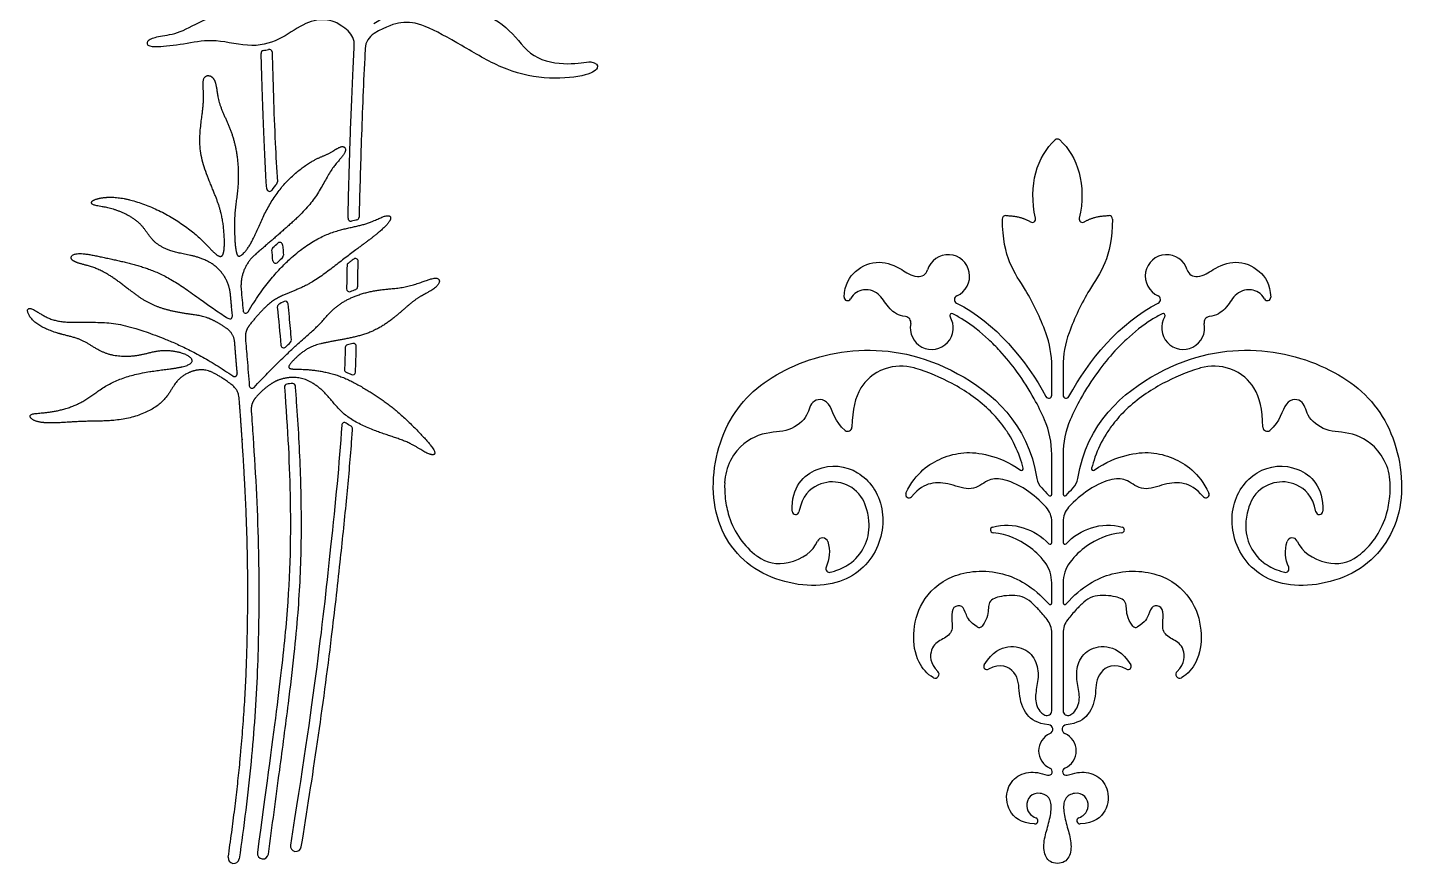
# Model space of a CAD drawing. Extents: x -103 to 101, y -110 to 99.
# Drawn here: x -100.7 to -63.95, y -46.09 to -23.78 of the extents above; entities that cross this region are included whole.
import ezdxf

# ---------------------------------------------------------------- set-up
doc = ezdxf.new("R2010")
doc.units = 0
doc.header["$MEASUREMENT"] = 0
doc.layers.add('LAYER_03', color=5, linetype='CONTINUOUS')

msp = doc.modelspace()

# ---------------------------------------------------------------- linework, layer by layer
at = {"layer": 'LAYER_03'}
for p, q in [((-73.364, -33.59), (-73.364, -32.822)), ((-73.061, -32.822), (-73.061, -33.59)), ((-73.364, -36.235), (-73.364, -35.172)), ((-73.061, -35.172), (-73.061, -36.235)), ((-73.364, -37.525), (-73.364, -36.97)), ((-73.061, -36.97), (-73.061, -37.525)), ((-73.364, -39.132), (-73.364, -38.597)), ((-73.061, -38.597), (-73.061, -39.132)), ((-73.364, -42.015), (-73.364, -39.939)), ((-73.061, -39.939), (-73.061, -42.015))]:
    msp.add_line(p, q, dxfattribs=at)
for centre, radius, start, end in [((-92.47, -24.238), 0.492, 357.0219, 48.6516), ((-91.197, -24.362), 0.492, 120.9659, 177.0585), ((-94.394, -24.466), 0.0737, 100.3903, 181.6807), ((-94.248, -24.433), 0.0737, 1.6762, 105.1509), ((-73.212, -26.845), 0.0908, 47.7706, 132.2294), ((-94.104, -27.901), 0.0737, 320.7043, 3.8075), ((-94.24, -28.078), 0.0737, 184.0115, 324.3652), ((-92.072, -28.872), 0.0737, 178.6723, 282.462), ((-91.924, -28.839), 0.0737, 282.9099, 358.6556), ((-74.592, -28.889), 0.0908, 89.3922, 180.5207), ((-73.884, -28.889), 0.0908, 238.2711, 12.9673), ((-72.541, -28.889), 0.0908, 167.0327, 301.7289), ((-71.833, -28.889), 0.0908, 359.4793, 90.6078), ((-94.104, -29.704), 0.0737, 130.5839, 185.2741), ((-93.967, -29.586), 0.0737, 5.2406, 130.9114), ((-94.077, -29.997), 0.0737, 185.3611, 315.8026), ((-93.942, -29.863), 0.0737, 313.6776, 5.3371), ((-92.099, -30.13), 0.0737, 127.6915, 178.8742), ((-91.949, -30.016), 0.0737, 358.8751, 127.0779), ((-76.129, -30.413), 0.573, 293.7833, 163.01), ((-70.295, -30.413), 0.573, 16.99, 246.2167), ((-76.921, -30.171), 0.255, 263.4831, 343.01), ((-69.504, -30.171), 0.255, 196.99, 276.5169), ((-92.111, -30.757), 0.0737, 178.8784, 293.2083), ((-91.962, -30.698), 0.0737, 289.7621, 358.879), ((-93.959, -31.235), 0.0737, 121.8957, 185.4415), ((-93.819, -31.158), 0.0737, 5.4459, 115.7034), ((-78.816, -30.977), 0.0912, 176.5575, 332.4465), ((-75.855, -31.036), 0.108, 113.778, 243.2601), ((-70.57, -31.036), 0.108, 296.7399, 66.222), ((-67.609, -30.977), 0.0912, 207.5535, 3.4425), ((-94.875, -31.326), 0.0737, 185.0473, 329.1127), ((-77.281, -31.65), 0.156, 348.5489, 84.3222), ((-76.567, -31.795), 0.573, 168.5499, 31.5515), ((-76.032, -31.467), 0.0545, 62.675, 211.5515), ((-69.858, -31.795), 0.573, 148.4485, 11.4501), ((-70.392, -31.467), 0.0545, 328.4485, 117.325), ((-69.144, -31.65), 0.156, 95.6778, 191.4511), ((-75.981, -32.822), 2.618, 360, 19.998), ((-70.443, -32.822), 2.618, 160.002, 180), ((-93.864, -32.252), 0.0737, 185.1865, 313.1334), ((-93.728, -32.125), 0.0737, 312.6015, 5.2326), ((-92.146, -32.317), 0.0737, 101.2544, 178.3775), ((-91.998, -32.286), 0.0737, 358.4028, 102.586), ((-92.165, -32.91), 0.0737, 177.885, 247.4741), ((-92.02, -32.974), 0.0737, 244.748, 357.8319), ((-77.385, -34.091), 1.276, 74.0566, 109.6311), ((-69.039, -34.091), 1.276, 70.3689, 105.9434), ((-94.707, -33.332), 0.0737, 184.4578, 317.3067), ((-93.769, -33.369), 0.0737, 99.8966, 184.4758), ((-93.622, -33.354), 0.0737, 4.4823, 90.8872), ((-73.446, -33.59), 0.0827, 208.1909, 0), ((-72.978, -33.59), 0.0827, 180, 331.8091), ((-92.24, -34.395), 0.0737, 55.6231, 176.2692), ((-92.098, -34.484), 0.0737, 356.177, 59.655), ((-78.809, -34.442), 0.114, 231.2666, 358.1173), ((-75.688, -35.172), 2.324, 0, 23.4548), ((-70.737, -35.172), 2.324, 156.5452, 180), ((-67.615, -34.442), 0.114, 181.8827, 308.7334), ((-80.711, -35.972), 1.383, 152.3756, 178.2633), ((-74.169, -35.553), 0.0454, 235.5298, 14.3271), ((-72.256, -35.553), 0.0454, 165.6729, 304.4702), ((-65.714, -35.972), 1.383, 1.7367, 27.6244), ((-73.306, -35.742), 0.459, 189.1703, 224.9206), ((-73.118, -35.742), 0.459, 315.0794, 350.8297), ((-77.174, -36.242), 0.0888, 153.8745, 318.2901), ((-73.409, -36.235), 0.0454, 222.0575, 0), ((-73.016, -36.235), 0.0454, 180, 317.9425), ((-69.25, -36.242), 0.0888, 221.7099, 26.1255), ((-80.2, -36.685), 0.0921, 181.996, 349.3902), ((-73.943, -36.97), 0.58, 0, 41.7959), ((-72.481, -36.97), 0.58, 138.2041, 180), ((-66.224, -36.685), 0.0921, 190.6098, 358.004), ((-79.464, -37.084), 1.227, 307.8762, 6.2761), ((-74.921, -37.186), 0.0789, 105.3723, 265.0277), ((-71.503, -37.186), 0.0789, 274.9723, 74.6277), ((-66.961, -37.084), 1.227, 173.7239, 232.1238), ((-79.479, -37.544), 0.145, 17.5878, 155.9027), ((-66.945, -37.544), 0.145, 24.0973, 162.4122), ((-73.409, -37.525), 0.0454, 223.9945, 0), ((-73.016, -37.525), 0.0454, 180, 316.0055), ((-80.631, -37.096), 0.99, 233.5043, 283.4062), ((-79.296, -38.223), 0.0966, 156.3149, 283.3047), ((-74.272, -38.597), 0.908, 360, 36.2183), ((-72.153, -38.597), 0.908, 143.7817, 180), ((-67.128, -38.223), 0.0966, 256.6953, 23.6851), ((-65.794, -37.096), 0.99, 256.5938, 306.4957), ((-74.4, -39.662), 0.729, 48.3564, 91.7392), ((-72.025, -39.662), 0.729, 88.2608, 131.6436), ((-73.409, -39.132), 0.0454, 221.9567, 0), ((-73.016, -39.132), 0.0454, 180, 318.0433), ((-73.945, -39.939), 0.582, 0.0013, 38.0027), ((-72.479, -39.939), 0.582, 141.9973, 179.9987), ((-75.301, -39.696), 0.0959, 238.3978, 323.0769), ((-71.124, -39.696), 0.0959, 216.9231, 301.6022), ((-75.096, -40.832), 0.0847, 147.1234, 299.4529), ((-71.328, -40.832), 0.0847, 240.5471, 32.8766), ((-76.475, -41.041), 0.103, 242.2608, 46.7105), ((-69.95, -41.041), 0.103, 133.2895, 297.7392), ((-73.49, -42.015), 0.126, 243.593, 0), ((-72.935, -42.015), 0.126, 180, 296.407), ((-73.212, -43.084), 0.503, 113.2405, 246.7246), ((-73.459, -42.509), 0.122, 293.2428, 83.7848), ((-72.965, -42.509), 0.122, 96.2152, 246.7572), ((-73.212, -43.084), 0.503, 293.2754, 66.7595), ((-73.451, -43.638), 0.1, 256.7038, 66.7246), ((-72.974, -43.638), 0.1, 113.2754, 283.2962), ((-73.816, -44.95), 0.0859, 266.8181, 69.752), ((-72.608, -44.95), 0.0859, 110.248, 273.1819), ((-95.197, -45.942), 0.147, 171.699, 351.699), ((-94.417, -45.821), 0.147, 172.3039, 352.3028), ((-93.539, -45.622), 0.147, 170.7173, 350.7161)]:
    msp.add_arc(centre, radius, start, end, dxfattribs=at)
for points, knots in [([(-92.145, -23.869), (-92.379, -23.663), (-92.727, -23.533), (-93.267, -23.61), (-93.884, -24.077), (-94.667, -24.351), (-95.723, -24.063), (-96.423, -24.214), (-97.219, -24.31), (-97.535, -24.283), (-97.494, -24.091), (-97.192, -24.008), (-96.643, -23.94), (-95.984, -23.542), (-94.873, -23.171), (-93.953, -23.13), (-93.432, -23.377), (-92.979, -23.391), (-92.581, -23.35), (-92.773, -23.089), (-93.226, -22.603), (-94.241, -22.138), (-95.216, -21.434), (-95.576, -20.543), (-96.108, -20.068), (-96.395, -19.781), (-95.949, -19.781), (-95.288, -20.212), (-93.894, -21.304), (-93.089, -22.167), (-92.765, -22.68), (-92.411, -23.281), (-92.143, -23.544)], [508.781324, 508.781324, 508.781324, 508.781324, 509.032877, 509.343359, 509.653841, 509.964322, 510.274804, 510.585286, 510.895767, 511.206249, 511.516731, 511.827212, 512.137694, 512.448176, 512.758658, 513.069139, 513.379621, 513.690103, 514.000584, 514.311066, 514.621548, 514.932029, 515.242511, 515.552993, 515.863474, 516.173956, 516.484438, 516.794919, 517.105401, 517.415883, 517.726365, 517.980836, 517.980836, 517.980836, 517.980836]), ([(-91.457, -23.67), (-90.741, -23.231), (-90.101, -22.535), (-89.48, -21.509), (-88.691, -20.947), (-87.926, -20.708), (-87.161, -20.098), (-86.958, -20.146), (-87.149, -20.516), (-87.58, -20.875), (-88.034, -21.712), (-88.703, -22.345), (-89.588, -22.489), (-90.126, -22.907), (-90.485, -23.278), (-90.401, -23.373), (-89.617, -23.353), (-88.685, -23.269), (-87.776, -23.819), (-87.274, -24.632), (-86.215, -24.8), (-85.593, -24.632), (-85.402, -24.86), (-85.785, -25.087), (-86.908, -25.182), (-88.056, -24.895), (-89.108, -24.25), (-90.172, -23.664), (-90.669, -23.608), (-91.107, -23.735), (-91.45, -23.941)], [495.37504, 495.37504, 495.37504, 495.37504, 495.693155, 496.039505, 496.385855, 496.732205, 497.078555, 497.424905, 497.771255, 498.117605, 498.463955, 498.810305, 499.156655, 499.503006, 499.849356, 500.195706, 500.542056, 500.888406, 501.234756, 501.581106, 501.927456, 502.273806, 502.620156, 502.966506, 503.312856, 503.659207, 504.005557, 504.351907, 504.698257, 504.986716, 504.986716, 504.986716, 504.986716]), ([(-94.174, -24.431), (-94.163, -24.82), (-94.138, -25.631), (-94.096, -26.786), (-94.054, -27.552), (-94.031, -27.896)], [56.512797, 56.512797, 56.512797, 56.512797, 56.987908, 57.503071, 57.923845, 57.923845, 57.923845, 57.923845]), ([(-92.082, -26.658), (-92.064, -26.133), (-92.033, -25.35), (-91.992, -24.515), (-91.979, -24.264)], [507.9074898, 507.9074898, 507.9074898, 507.9074898, 508.3946175, 508.6011026, 508.6011026, 508.6011026, 508.6011026]), ([(-91.688, -24.337), (-91.692, -24.423), (-91.736, -25.288), (-91.796, -26.789), (-91.835, -28.205), (-91.85, -28.841)], [505.182517, 505.182517, 505.182517, 505.182517, 505.287266, 506.239542, 507.016193, 507.016193, 507.016193, 507.016193]), ([(-91.907, -28.911), (-91.93, -28.916), (-91.98, -28.927), (-92.029, -28.938), (-92.056, -28.944)], [507.05585349, 507.05585349, 507.05585349, 507.05585349, 507.0845755, 507.11786402, 507.11786402, 507.11786402, 507.11786402]), ([(-73.521, -31.927), (-73.666, -31.53), (-74.126, -30.572), (-74.673, -29.95), (-74.682, -28.89)], [1720.544793, 1720.544793, 1720.544793, 1720.544793, 1721.470131, 1722.760688, 1722.760688, 1722.760688, 1722.760688]), ([(-71.742, -28.89), (-71.752, -29.95), (-72.298, -30.572), (-72.759, -31.53), (-72.903, -31.927)], [1560.538057, 1560.538057, 1560.538057, 1560.538057, 1561.828614, 1562.753953, 1562.753953, 1562.753953, 1562.753953]), ([(-91.993, -29.957), (-92.019, -29.976), (-92.069, -30.015), (-92.119, -30.053), (-92.144, -30.072)], [44.61370609, 44.61370609, 44.61370609, 44.61370609, 44.65335227, 44.69075765, 44.69075765, 44.69075765, 44.69075765]), ([(-78.907, -30.972), (-78.887, -30.637), (-78.619, -30.201), (-77.96, -29.961), (-77.396, -30.193), (-77.13, -30.404), (-76.95, -30.424)], [1713.121008, 1713.121008, 1713.121008, 1713.121008, 1713.587502, 1714.115026, 1714.642549, 1715.022069, 1715.022069, 1715.022069, 1715.022069]), ([(-69.475, -30.424), (-69.295, -30.404), (-69.029, -30.193), (-68.464, -29.961), (-67.805, -30.201), (-67.538, -30.637), (-67.518, -30.972)], [1568.276677, 1568.276677, 1568.276677, 1568.276677, 1568.656196, 1569.18372, 1569.711243, 1570.177737, 1570.177737, 1570.177737, 1570.177737]), ([(-77.265, -31.495), (-77.46, -31.476), (-77.758, -31.25), (-77.911, -30.903), (-78.324, -30.704), (-78.654, -30.865), (-78.735, -31.019)], [1711.575228, 1711.575228, 1711.575228, 1711.575228, 1711.873745, 1712.270836, 1712.667926, 1712.956972, 1712.956972, 1712.956972, 1712.956972]), ([(-67.69, -31.019), (-67.77, -30.865), (-68.1, -30.704), (-68.513, -30.903), (-68.666, -31.25), (-68.964, -31.476), (-69.159, -31.495)], [1570.341773, 1570.341773, 1570.341773, 1570.341773, 1570.630819, 1571.02791, 1571.425, 1571.723518, 1571.723518, 1571.723518, 1571.723518]), ([(-93.654, -32.118), (-93.673, -31.911), (-93.703, -31.589), (-93.734, -31.267), (-93.745, -31.151)], [47.334053, 47.334053, 47.334053, 47.334053, 47.5876687, 47.7293842, 47.7293842, 47.7293842, 47.7293842]), ([(-73.556, -34.246), (-73.638, -34.056), (-73.857, -33.617), (-74.251, -32.998), (-74.675, -32.476), (-75.148, -31.998), (-75.571, -31.663), (-75.912, -31.468), (-76.007, -31.418)], [1707.316933, 1707.316933, 1707.316933, 1707.316933, 1707.727515, 1708.289288, 1708.770438, 1709.058434, 1709.622366, 1709.835891, 1709.835891, 1709.835891, 1709.835891]), ([(-70.417, -31.418), (-70.513, -31.468), (-70.853, -31.663), (-71.276, -31.998), (-71.75, -32.476), (-72.174, -32.998), (-72.568, -33.617), (-72.787, -34.056), (-72.869, -34.246)], [1573.462854, 1573.462854, 1573.462854, 1573.462854, 1573.676379, 1574.240312, 1574.528307, 1575.009458, 1575.57123, 1575.981813, 1575.981813, 1575.981813, 1575.981813]), ([(-94.884, -32.074), (-94.868, -32.259), (-94.833, -32.68), (-94.799, -33.102), (-94.78, -33.338)], [522.3278992, 522.3278992, 522.3278992, 522.3278992, 522.554448, 522.8439719, 522.8439719, 522.8439719, 522.8439719]), ([(-92.22, -32.315), (-92.223, -32.441), (-92.229, -32.64), (-92.236, -32.833), (-92.239, -32.907)], [51.438055, 51.438055, 51.438055, 51.438055, 51.6204415, 51.7349921, 51.7349921, 51.7349921, 51.7349921]), ([(-91.946, -32.977), (-91.941, -32.842), (-91.933, -32.612), (-91.927, -32.383), (-91.924, -32.288)], [51.0017979, 51.0017979, 51.0017979, 51.0017979, 51.1668339, 51.2821292, 51.2821292, 51.2821292, 51.2821292]), ([(-80.292, -36.688), (-80.315, -36.035), (-79.637, -35.388), (-78.471, -35.507), (-77.732, -36.554), (-78, -38.009), (-79.284, -38.869), (-81.464, -38.429), (-82.598, -36.691), (-82.227, -34.33), (-80.869, -32.941), (-78.574, -32.197), (-75.964, -32.66), (-73.999, -34.333), (-73.759, -35.815)], [1688.203981, 1688.203981, 1688.203981, 1688.203981, 1689.603376, 1691.062925, 1692.522473, 1693.982021, 1695.441569, 1696.901118, 1698.360666, 1699.820214, 1701.279762, 1702.739311, 1704.198859, 1705.612416, 1705.612416, 1705.612416, 1705.612416]), ([(-72.665, -35.815), (-72.426, -34.333), (-70.461, -32.66), (-67.85, -32.197), (-65.555, -32.941), (-64.198, -34.33), (-63.826, -36.691), (-64.961, -38.429), (-67.141, -38.869), (-68.424, -38.009), (-68.693, -36.554), (-67.954, -35.507), (-66.787, -35.388), (-66.109, -36.035), (-66.132, -36.688)], [1577.686329, 1577.686329, 1577.686329, 1577.686329, 1579.099887, 1580.559435, 1582.018983, 1583.478531, 1584.93808, 1586.397628, 1587.857176, 1589.316725, 1590.776273, 1592.235821, 1593.695369, 1595.094764, 1595.094764, 1595.094764, 1595.094764]), ([(-92.193, -32.978), (-92.173, -32.986), (-92.125, -33.007), (-92.078, -33.028), (-92.051, -33.041)], [51.77142879, 51.77142879, 51.77142879, 51.77142879, 51.79834147, 51.83463539, 51.83463539, 51.83463539, 51.83463539]), ([(-77.814, -32.889), (-78.142, -33.006), (-78.576, -33.44), (-78.679, -33.954), (-78.696, -34.446)], [1675.969072, 1675.969072, 1675.969072, 1675.969072, 1676.589633, 1677.396003, 1677.396003, 1677.396003, 1677.396003]), ([(-74.125, -35.542), (-74.15, -35.443), (-74.246, -35.126), (-74.437, -34.728), (-74.73, -34.307), (-75.058, -33.946), (-75.506, -33.584), (-76.149, -33.193), (-76.669, -32.97), (-77.021, -32.868), (-77.035, -32.864)], [1672.708506, 1672.708506, 1672.708506, 1672.708506, 1672.910442, 1673.364662, 1673.579355, 1673.926543, 1674.33022, 1674.717982, 1675.417123, 1675.44537, 1675.44537, 1675.44537, 1675.44537]), ([(-69.39, -32.864), (-69.404, -32.868), (-69.756, -32.97), (-70.275, -33.193), (-70.918, -33.584), (-71.366, -33.946), (-71.695, -34.307), (-71.988, -34.728), (-72.179, -35.126), (-72.275, -35.443), (-72.3, -35.542)], [1607.853375, 1607.853375, 1607.853375, 1607.853375, 1607.881623, 1608.580763, 1608.968525, 1609.372202, 1609.719391, 1609.934083, 1610.388303, 1610.590239, 1610.590239, 1610.590239, 1610.590239]), ([(-67.729, -34.446), (-67.745, -33.954), (-67.849, -33.44), (-68.282, -33.006), (-68.611, -32.889)], [1605.902742, 1605.902742, 1605.902742, 1605.902742, 1606.709112, 1607.329673, 1607.329673, 1607.329673, 1607.329673]), ([(-93.843, -33.375), (-93.753, -34.517), (-93.651, -36.585), (-93.718, -39.533), (-94.119, -42.51), (-94.563, -45.801)], [110.090731, 110.090731, 110.090731, 110.090731, 112.005019, 114.164674, 116.279771, 116.279771, 116.279771, 116.279771]), ([(-94.271, -45.84), (-94.17, -45.093), (-93.989, -43.753), (-93.753, -41.971), (-93.585, -40.573), (-93.448, -39.133), (-93.387, -37.834), (-93.389, -36.6), (-93.418, -35.357), (-93.479, -34.273), (-93.538, -33.488), (-93.549, -33.349)], [116.468267, 116.468267, 116.468267, 116.468267, 117.388826, 118.119255, 118.661918, 119.107768, 119.884915, 120.247784, 120.613435, 121.40272, 121.573614, 121.573614, 121.573614, 121.573614]), ([(-93.623, -33.281), (-93.65, -33.281), (-93.703, -33.284), (-93.756, -33.292), (-93.782, -33.296)], [121.61885532, 121.61885532, 121.61885532, 121.61885532, 121.65167727, 121.68362931, 121.68362931, 121.68362931, 121.68362931]), ([(-78.88, -34.531), (-79.153, -34.312), (-79.264, -33.64), (-79.839, -33.717), (-79.837, -34.194), (-80.457, -34.618), (-81.071, -34.535), (-81.729, -34.937), (-81.936, -35.331)], [1677.562182, 1677.562182, 1677.562182, 1677.562182, 1678.068696, 1678.609473, 1679.15025, 1679.691026, 1680.231803, 1680.661852, 1680.661852, 1680.661852, 1680.661852]), ([(-64.489, -35.331), (-64.695, -34.937), (-65.354, -34.535), (-65.967, -34.618), (-66.587, -34.194), (-66.586, -33.717), (-67.16, -33.64), (-67.272, -34.312), (-67.544, -34.531)], [1602.636894, 1602.636894, 1602.636894, 1602.636894, 1603.066942, 1603.607719, 1604.148496, 1604.689272, 1605.230049, 1605.736564, 1605.736564, 1605.736564, 1605.736564]), ([(-94.729, -34.015), (-94.712, -34.247), (-94.624, -35.506), (-94.536, -37.174), (-94.522, -38.87), (-94.534, -39.924), (-94.574, -41.376), (-94.716, -43.436), (-94.925, -45.102), (-95.051, -45.963)], [531.994914, 531.994914, 531.994914, 531.994914, 532.279437, 533.535119, 534.033802, 534.349468, 534.820994, 535.807052, 536.869404, 536.869404, 536.869404, 536.869404]), ([(-92.314, -34.39), (-92.383, -35.456), (-92.626, -37.857), (-93.054, -41.743), (-93.684, -45.598)], [91.191068, 91.191068, 91.191068, 91.191068, 93.082119, 95.870794, 95.870794, 95.870794, 95.870794]), ([(-93.393, -45.645), (-93.088, -43.779), (-92.713, -41.251), (-92.367, -38.168), (-92.189, -36.47), (-92.081, -35.282), (-92.035, -34.638), (-92.025, -34.489)], [96.05929, 96.05929, 96.05929, 96.05929, 98.367369, 99.178366, 99.846393, 100.451279, 100.634094, 100.634094, 100.634094, 100.634094]), ([(-77.254, -36.203), (-76.982, -35.649), (-76.251, -35.159), (-75.342, -35.045), (-74.509, -35.375), (-74.194, -35.591)], [1669.678513, 1669.678513, 1669.678513, 1669.678513, 1670.777278, 1672.005609, 1672.635832, 1672.635832, 1672.635832, 1672.635832]), ([(-72.23, -35.591), (-71.916, -35.375), (-71.082, -35.045), (-70.173, -35.159), (-69.442, -35.649), (-69.17, -36.203)], [1610.662914, 1610.662914, 1610.662914, 1610.662914, 1611.293137, 1612.521467, 1613.620233, 1613.620233, 1613.620233, 1613.620233]), ([(-82.093, -35.93), (-82.096, -36.055), (-82.089, -36.332), (-82.001, -36.824), (-81.756, -37.368), (-81.441, -37.721), (-81.246, -37.873), (-81.22, -37.892)], [1681.07489, 1681.07489, 1681.07489, 1681.07489, 1681.316922, 1681.624418, 1682.062371, 1682.488587, 1682.553187, 1682.553187, 1682.553187, 1682.553187]), ([(-78.244, -36.95), (-78.277, -36.653), (-78.454, -36.171), (-78.985, -35.876), (-79.585, -35.902), (-80.029, -36.271), (-80.11, -36.702)], [1685.990297, 1685.990297, 1685.990297, 1685.990297, 1686.395903, 1686.947433, 1687.498963, 1688.026071, 1688.026071, 1688.026071, 1688.026071]), ([(-73.511, -36.583), (-73.671, -36.404), (-74.115, -36.027), (-74.72, -35.795), (-75.069, -35.823), (-75.486, -36.185), (-76.075, -35.946), (-76.576, -35.894), (-76.905, -36.073), (-77.108, -36.301)], [1666.632707, 1666.632707, 1666.632707, 1666.632707, 1666.960167, 1667.395785, 1667.831403, 1668.267021, 1668.702639, 1669.138257, 1669.510005, 1669.510005, 1669.510005, 1669.510005]), ([(-69.316, -36.301), (-69.519, -36.073), (-69.849, -35.894), (-70.35, -35.946), (-70.938, -36.185), (-71.356, -35.823), (-71.705, -35.795), (-72.31, -36.027), (-72.753, -36.404), (-72.913, -36.583)], [1613.788741, 1613.788741, 1613.788741, 1613.788741, 1614.160489, 1614.596107, 1615.031725, 1615.467343, 1615.90296, 1616.338578, 1616.666039, 1616.666039, 1616.666039, 1616.666039]), ([(-66.315, -36.702), (-66.395, -36.271), (-66.84, -35.902), (-67.439, -35.876), (-67.97, -36.171), (-68.147, -36.653), (-68.18, -36.95)], [1595.272675, 1595.272675, 1595.272675, 1595.272675, 1595.799783, 1596.351313, 1596.902843, 1597.308448, 1597.308448, 1597.308448, 1597.308448]), ([(-65.205, -37.892), (-65.178, -37.873), (-64.983, -37.721), (-64.668, -37.368), (-64.424, -36.824), (-64.335, -36.332), (-64.328, -36.055), (-64.332, -35.93)], [1600.745559, 1600.745559, 1600.745559, 1600.745559, 1600.810158, 1601.236374, 1601.674327, 1601.981823, 1602.223855, 1602.223855, 1602.223855, 1602.223855]), ([(-73.539, -38.061), (-73.683, -37.864), (-74.06, -37.535), (-74.542, -37.299), (-74.928, -37.265)], [1663.400526, 1663.400526, 1663.400526, 1663.400526, 1663.866571, 1664.606591, 1664.606591, 1664.606591, 1664.606591]), ([(-71.496, -37.265), (-71.882, -37.299), (-72.364, -37.535), (-72.741, -37.864), (-72.885, -38.061)], [1618.692155, 1618.692155, 1618.692155, 1618.692155, 1619.432174, 1619.89822, 1619.89822, 1619.89822, 1619.89822]), ([(-79.274, -38.317), (-79.224, -38.305), (-79.025, -38.248), (-78.839, -38.151), (-78.711, -38.053)], [1684.7490532, 1684.7490532, 1684.7490532, 1684.7490532, 1684.8516126, 1685.1636239, 1685.1636239, 1685.1636239, 1685.1636239]), ([(-67.714, -38.053), (-67.586, -38.151), (-67.4, -38.248), (-67.2, -38.305), (-67.151, -38.317)], [1598.1351216, 1598.1351216, 1598.1351216, 1598.1351216, 1598.4471328, 1598.5496922, 1598.5496922, 1598.5496922, 1598.5496922]), ([(-76.523, -41.132), (-76.696, -41.041), (-76.993, -40.657), (-77.095, -39.982), (-76.907, -39.107), (-76.114, -38.326), (-74.752, -38.199), (-73.864, -38.694), (-73.443, -39.163)], [1658.183942, 1658.183942, 1658.183942, 1658.183942, 1658.749387, 1659.542844, 1660.336302, 1661.129759, 1661.923217, 1662.595044, 1662.595044, 1662.595044, 1662.595044]), ([(-72.982, -39.163), (-72.56, -38.694), (-71.673, -38.199), (-70.31, -38.326), (-69.517, -39.107), (-69.33, -39.982), (-69.431, -40.657), (-69.728, -41.041), (-69.902, -41.132)], [1620.703701, 1620.703701, 1620.703701, 1620.703701, 1621.375529, 1622.168986, 1622.962444, 1623.755901, 1624.549358, 1625.114803, 1625.114803, 1625.114803, 1625.114803]), ([(-74.422, -38.933), (-74.639, -38.94), (-75.016, -39.017), (-75.064, -39.227), (-75.06, -39.535), (-75.224, -39.754)], [1654.545518, 1654.545518, 1654.545518, 1654.545518, 1654.837175, 1655.242227, 1655.611096, 1655.611096, 1655.611096, 1655.611096]), ([(-71.201, -39.754), (-71.365, -39.535), (-71.361, -39.227), (-71.408, -39.017), (-71.785, -38.94), (-72.002, -38.933)], [1627.687649, 1627.687649, 1627.687649, 1627.687649, 1628.056519, 1628.461571, 1628.753227, 1628.753227, 1628.753227, 1628.753227]), ([(-75.351, -39.778), (-75.555, -39.652), (-75.661, -39.424), (-75.732, -39.192), (-76.015, -39.212), (-76.05, -39.525), (-75.98, -39.932), (-76.315, -40.122), (-76.601, -40.279), (-76.631, -40.753), (-76.404, -40.966)], [1655.704818, 1655.704818, 1655.704818, 1655.704818, 1655.969665, 1656.263787, 1656.55791, 1656.852032, 1657.146155, 1657.440278, 1657.7344, 1657.988694, 1657.988694, 1657.988694, 1657.988694]), ([(-73.487, -39.581), (-73.559, -39.489), (-73.695, -39.328), (-73.845, -39.18), (-73.915, -39.117)], [1653.7623871, 1653.7623871, 1653.7623871, 1653.7623871, 1653.9945836, 1654.1805108, 1654.1805108, 1654.1805108, 1654.1805108]), ([(-72.509, -39.117), (-72.579, -39.18), (-72.729, -39.328), (-72.866, -39.489), (-72.938, -39.581)], [1629.1182346, 1629.1182346, 1629.1182346, 1629.1182346, 1629.3041619, 1629.5363584, 1629.5363584, 1629.5363584, 1629.5363584]), ([(-70.02, -40.966), (-69.794, -40.753), (-69.824, -40.279), (-70.109, -40.122), (-70.444, -39.932), (-70.375, -39.525), (-70.41, -39.212), (-70.692, -39.192), (-70.763, -39.424), (-70.869, -39.652), (-71.074, -39.778)], [1625.310052, 1625.310052, 1625.310052, 1625.310052, 1625.564345, 1625.858468, 1626.15259, 1626.446713, 1626.740836, 1627.034958, 1627.329081, 1627.593927, 1627.593927, 1627.593927, 1627.593927]), ([(-75.167, -40.786), (-74.94, -40.435), (-74.5, -40.231), (-73.955, -40.382), (-73.704, -40.833), (-73.738, -41.295), (-73.837, -41.705), (-73.721, -42.011), (-73.585, -42.109), (-73.546, -42.128)], [1649.618041, 1649.618041, 1649.618041, 1649.618041, 1649.970856, 1650.345577, 1650.720297, 1651.095017, 1651.469737, 1651.844457, 1651.965537, 1651.965537, 1651.965537, 1651.965537]), ([(-72.879, -42.128), (-72.84, -42.109), (-72.703, -42.011), (-72.587, -41.705), (-72.687, -41.295), (-72.721, -40.833), (-72.469, -40.382), (-71.925, -40.231), (-71.484, -40.435), (-71.257, -40.786)], [1631.333209, 1631.333209, 1631.333209, 1631.333209, 1631.454289, 1631.829009, 1632.203729, 1632.578449, 1632.953169, 1633.327889, 1633.680705, 1633.680705, 1633.680705, 1633.680705]), ([(-73.446, -42.388), (-73.755, -42.354), (-74.105, -42.123), (-74.257, -41.546), (-74.23, -40.986), (-74.73, -40.722), (-75.055, -40.905)], [1647.4276, 1647.4276, 1647.4276, 1647.4276, 1647.879807, 1648.434041, 1648.988275, 1649.469134, 1649.469134, 1649.469134, 1649.469134]), ([(-71.37, -40.905), (-71.694, -40.722), (-72.195, -40.986), (-72.167, -41.546), (-72.319, -42.123), (-72.67, -42.354), (-72.979, -42.388)], [1633.829612, 1633.829612, 1633.829612, 1633.829612, 1634.31047, 1634.864704, 1635.418939, 1635.871146, 1635.871146, 1635.871146, 1635.871146]), ([(-73.821, -45.035), (-74.196, -45.014), (-74.587, -44.685), (-74.587, -44.048), (-74.241, -43.68), (-73.8, -43.626), (-73.575, -43.712), (-73.474, -43.736)], [1644.203201, 1644.203201, 1644.203201, 1644.203201, 1644.605329, 1645.063456, 1645.521583, 1645.97971, 1646.243856, 1646.243856, 1646.243856, 1646.243856]), ([(-72.951, -43.736), (-72.85, -43.712), (-72.625, -43.626), (-72.184, -43.68), (-71.838, -44.048), (-71.838, -44.685), (-72.229, -45.014), (-72.604, -45.035)], [1637.05489, 1637.05489, 1637.05489, 1637.05489, 1637.319035, 1637.777162, 1638.23529, 1638.693417, 1639.095545, 1639.095545, 1639.095545, 1639.095545]), ([(-73.212, -46.089), (-73.364, -46.089), (-73.557, -45.947), (-73.596, -45.539), (-73.472, -45.118), (-73.364, -44.695), (-73.378, -44.34), (-73.667, -44.176), (-73.977, -44.267), (-74.065, -44.574), (-73.97, -44.766), (-73.849, -44.846), (-73.786, -44.869)], [1641.649373, 1641.649373, 1641.649373, 1641.649373, 1641.899966, 1642.150558, 1642.401151, 1642.651744, 1642.902337, 1643.15293, 1643.403523, 1643.654116, 1643.904709, 1644.041732, 1644.041732, 1644.041732, 1644.041732]), ([(-72.638, -44.869), (-72.576, -44.846), (-72.455, -44.766), (-72.359, -44.574), (-72.447, -44.267), (-72.758, -44.176), (-73.046, -44.34), (-73.061, -44.695), (-72.953, -45.118), (-72.828, -45.539), (-72.867, -45.947), (-73.061, -46.089), (-73.212, -46.089)], [1639.257014, 1639.257014, 1639.257014, 1639.257014, 1639.394037, 1639.64463, 1639.895223, 1640.145815, 1640.396408, 1640.647001, 1640.897594, 1641.148187, 1641.39878, 1641.649373, 1641.649373, 1641.649373, 1641.649373])]:
    msp.add_open_spline(points, degree=3, knots=knots, dxfattribs=at)
for points, degree in [([(-94.314, -28.083), (-94.381, -27.127), (-94.417, -26.193), (-94.468, -24.469)], 3), ([(-94.408, -24.394), (-94.36, -24.385), (-94.313, -24.374), (-94.267, -24.362)], 3), ([(-92.103, -27.289), (-92.097, -27.083), (-92.09, -26.872), (-92.082, -26.658)], 3), ([(-73.796, -28.869), (-73.998, -27.99), (-73.752, -27.212), (-73.273, -26.778)], 3), ([(-73.151, -26.778), (-72.673, -27.212), (-72.427, -27.99), (-72.629, -28.869)], 3), ([(-92.146, -28.87), (-92.134, -28.371), (-92.12, -27.845), (-92.103, -27.289)], 3), ([(-94.047, -27.947), (-94.094, -28.004), (-94.138, -28.062), (-94.18, -28.121)], 3), ([(-74.591, -28.798), (-74.197, -28.802), (-73.932, -28.966)], 2), ([(-72.493, -28.966), (-72.228, -28.802), (-71.834, -28.798)], 2), ([(-94.151, -30.004), (-94.16, -29.905), (-94.169, -29.808), (-94.178, -29.711)], 3), ([(-94.152, -29.648), (-94.107, -29.609), (-94.061, -29.569), (-94.016, -29.53)], 3), ([(-93.894, -29.579), (-93.885, -29.671), (-93.877, -29.764), (-93.868, -29.856)], 3), ([(-93.891, -29.916), (-93.936, -29.959), (-93.981, -30.004), (-94.024, -30.049)], 3), ([(-92.172, -30.129), (-92.176, -30.343), (-92.18, -30.552), (-92.184, -30.755)], 3), ([(-91.888, -30.699), (-91.884, -30.472), (-91.879, -30.245), (-91.875, -30.017)], 3), ([(-94.998, -30.771), (-94.981, -30.959), (-94.964, -31.146), (-94.948, -31.333)], 3), ([(-92.082, -30.824), (-92.034, -30.804), (-91.986, -30.785), (-91.937, -30.767)], 3), ([(-93.851, -31.092), (-93.901, -31.116), (-93.951, -31.142), (-93.998, -31.172)], 3), ([(-75.903, -31.132), (-74.873, -31.651), (-74.04, -32.656), (-73.519, -33.629)], 3), ([(-72.905, -33.629), (-72.384, -32.656), (-71.552, -31.651), (-70.521, -31.132)], 3), ([(-94.033, -31.242), (-94, -31.584), (-93.968, -31.925), (-93.938, -32.258)], 3), ([(-93.814, -32.306), (-93.769, -32.263), (-93.723, -32.221), (-93.678, -32.179)], 3), ([(-92.014, -32.214), (-92.062, -32.225), (-92.111, -32.235), (-92.16, -32.245)], 3), ([(-92.061, -34.42), (-92.108, -34.393), (-92.154, -34.364), (-92.199, -34.334)], 3), ([(-73.631, -36.066), (-73.569, -36.128), (-73.507, -36.194), (-73.443, -36.265)], 3), ([(-72.982, -36.265), (-72.918, -36.194), (-72.855, -36.128), (-72.793, -36.066)], 3), ([(-74.942, -37.11), (-74.382, -36.956), (-73.816, -37.168), (-73.442, -37.556)], 3), ([(-72.983, -37.556), (-72.608, -37.168), (-72.042, -36.956), (-71.482, -37.11)], 3), ([(-80.401, -38.059), (-80, -37.964), (-79.737, -37.764), (-79.612, -37.484)], 3), ([(-79.341, -37.5), (-79.269, -37.727), (-79.292, -37.974), (-79.385, -38.185)], 3), ([(-67.04, -38.185), (-67.132, -37.974), (-67.156, -37.727), (-67.084, -37.5)], 3), ([(-66.813, -37.484), (-66.688, -37.764), (-66.424, -37.964), (-66.023, -38.059)], 3)]:
    msp.add_open_spline(points, degree=degree, dxfattribs=at)
for points, weights, knots in [([(-95.217, -33.079), (-95.193, -33.095), (-95.164, -33.097), (-95.139, -33.082), (-95.113, -33.067), (-95.1, -33.041), (-95.102, -33.012), (-95.124, -32.744), (-95.147, -32.464), (-95.171, -32.174), (-95.184, -32.024), (-95.26, -31.894), (-95.384, -31.809), (-95.827, -31.507), (-96.255, -31.448), (-96.983, -31.34), (-97.619, -31.083), (-98.306, -30.509), (-98.87, -30.171), (-99.413, -30.068), (-99.598, -29.925), (-99.403, -29.75), (-98.531, -29.945), (-97.578, -30.15), (-96.736, -30.531), (-95.914, -31.171), (-95.345, -31.543), (-95.321, -31.559), (-95.292, -31.56), (-95.267, -31.545), (-95.242, -31.53), (-95.229, -31.504), (-95.232, -31.475), (-95.248, -31.291), (-95.264, -31.103), (-95.282, -30.91), (-95.317, -30.516), (-95.541, -30.19), (-95.897, -30.016), (-96.187, -29.874), (-96.809, -29.798), (-97.389, -29.527), (-97.641, -28.957), (-98.427, -28.58), (-98.98, -28.538), (-99.03, -28.412), (-98.737, -28.303), (-98.142, -28.295), (-97.12, -28.647), (-96.206, -29.267), (-95.771, -29.745), (-95.561, -29.937), (-95.419, -29.82), (-95.466, -28.882), (-95.671, -28.274), (-96.177, -27.127), (-96.043, -26.157), (-95.979, -25.611), (-96.052, -25.082), (-95.806, -25.028), (-95.651, -25.246), (-95.624, -25.793), (-95.287, -26.439), (-95.087, -27.131), (-95.054, -28.009), (-95.178, -28.641), (-95.18, -29.37), (-95.13, -29.885), (-95.012, -29.91), (-94.708, -29.555), (-94.354, -28.635), (-93.775, -27.804), (-93.022, -27.266), (-92.645, -27.165), (-92.278, -26.872), (-92.134, -27.09), (-92.603, -27.51), (-93.008, -28.405), (-93.806, -29.139), (-94.32, -29.577), (-94.585, -29.804), (-94.632, -29.846), (-94.899, -30.083), (-95.03, -30.416), (-94.998, -30.771)], [1, 0.896980867909, 0.896980867909, 1, 0.896980867909, 0.896980867909, 1, 1, 1, 1, 0.935422624228, 0.935422624228, 1, 1, 1, 1, 1, 1, 1, 1, 1, 1, 1, 1, 1, 1, 1, 0.898330451814, 0.898330451814, 1, 0.898330451814, 0.898330451814, 1, 1, 1, 1, 0.91428689535, 0.91428689535, 1, 1, 1, 1, 1, 1, 1, 1, 1, 1, 1, 1, 1, 1, 1, 1, 1, 1, 1, 1, 1, 1, 1, 1, 1, 1, 1, 1, 1, 1, 1, 1, 1, 1, 1, 1, 1, 1, 1, 1, 1, 1, 1, 1, 0.928675151618, 0.928675151618, 1], [500.898727, 500.898727, 500.898727, 500.898727, 500.932528, 500.932528, 500.932528, 500.966329, 500.966329, 500.966329, 501.187273, 501.187273, 501.187273, 501.364787, 501.364787, 501.364787, 501.660574, 501.996287, 502.332, 502.667713, 503.003426, 503.339139, 503.674852, 504.010565, 504.346278, 504.681991, 505.017704, 505.330616, 505.330616, 505.330616, 505.364189, 505.364189, 505.364189, 505.397762, 505.397762, 505.397762, 505.52905, 505.52905, 505.52905, 505.990467, 505.990467, 505.990467, 506.169211, 506.453599, 506.737987, 507.022375, 507.306763, 507.591151, 507.875538, 508.159926, 508.444314, 508.728702, 509.01309, 509.297478, 509.581866, 509.866253, 510.150641, 510.435029, 510.719417, 511.003805, 511.288193, 511.57258, 511.856968, 512.141356, 512.425744, 512.710132, 512.99452, 513.278908, 513.563295, 513.847683, 514.132071, 514.416459, 514.700847, 514.985235, 515.269622, 515.55401, 515.838398, 516.122786, 516.407174, 516.691562, 516.975949, 517.260337, 517.323687, 517.323687, 517.323687, 517.743808, 517.743808, 517.743808, 517.743808]), ([(-94.811, -31.364), (-94.375, -30.636), (-93.519, -29.699), (-92.524, -29.17), (-91.621, -29.055), (-91.074, -28.725), (-90.922, -28.89), (-91.443, -29.361), (-92.17, -29.87), (-93.21, -30.721), (-94.033, -30.921), (-94.449, -31.313), (-94.778, -31.726), (-94.858, -31.825), (-94.894, -31.947), (-94.884, -32.074)], [1, 1, 1, 1, 1, 1, 1, 1, 1, 1, 1, 1, 1, 0.952698117411, 0.952698117411, 1], [518.048559, 518.048559, 518.048559, 518.048559, 518.434961, 518.85558, 519.276198, 519.696817, 520.117436, 520.538054, 520.958673, 521.379291, 521.79991, 522.176312, 522.176312, 522.176312, 522.327899, 522.327899, 522.327899, 522.327899]), ([(-94.653, -33.382), (-94.179, -32.869), (-93.341, -32.077), (-92.866, -31.693), (-92.432, -31.114), (-91.48, -30.752), (-90.575, -30.755), (-89.813, -30.405), (-89.656, -30.526), (-89.813, -30.767), (-90.333, -30.985), (-90.902, -31.542), (-91.555, -31.965), (-92.438, -32.134), (-93.007, -32.231), (-93.357, -32.413), (-93.781, -32.824), (-93.696, -32.909), (-93.261, -32.884), (-92.384, -33.022), (-91.592, -33.469), (-90.892, -33.94), (-90.181, -34.64), (-89.722, -35.167), (-89.963, -35.225), (-90.502, -34.823), (-91.351, -34.594), (-92.299, -34.16), (-92.728, -33.492), (-93.336, -33.09), (-93.863, -33.124), (-94.162, -33.242), (-94.457, -33.479), (-94.611, -33.657), (-94.697, -33.757), (-94.739, -33.883), (-94.729, -34.015)], [1, 1, 1, 1, 1, 1, 1, 1, 1, 1, 1, 1, 1, 1, 1, 1, 1, 1, 1, 1, 1, 1, 1, 1, 1, 1, 1, 1, 1, 1, 1, 1, 1, 1, 0.94920356478, 0.94920356478, 1], [522.913531, 522.913531, 522.913531, 522.913531, 523.182673, 523.473255, 523.763837, 524.054419, 524.345001, 524.635583, 524.926165, 525.216748, 525.50733, 525.797912, 526.088494, 526.379076, 526.669658, 526.96024, 527.250822, 527.541404, 527.831986, 528.122569, 528.413151, 528.703733, 528.994315, 529.284897, 529.575479, 529.866061, 530.156643, 530.447225, 530.737807, 531.02839, 531.318972, 531.609554, 531.837756, 531.837756, 531.837756, 531.994914, 531.994914, 531.994914, 531.994914]), ([(-95.343, -45.92), (-94.966, -43.341), (-94.756, -39.996), (-94.846, -36.369), (-95.051, -33.67), (-95.062, -33.526), (-95.131, -33.4), (-95.247, -33.313), (-95.772, -32.922), (-96.172, -32.869), (-96.631, -33.096), (-96.822, -33.369), (-97.123, -33.889), (-98.094, -34.299), (-99.201, -34.272), (-100.049, -34.354), (-100.582, -34.299), (-100.705, -34.067), (-100.186, -34.08), (-99.297, -33.875), (-98.668, -33.328), (-97.82, -32.987), (-96.672, -32.877), (-96.221, -32.741), (-96.389, -32.484), (-97.15, -32.344), (-97.786, -32.592), (-98.653, -32.546), (-99.219, -32.076), (-99.847, -31.976), (-100.527, -31.701), (-100.76, -31.305), (-100.609, -31.223), (-100.104, -31.619), (-99.406, -31.66), (-98.436, -31.619), (-97.399, -31.915), (-96.073, -32.49), (-95.217, -33.079)], [1, 1, 1, 1, 1, 0.940083704392, 0.940083704392, 1, 1, 1, 1, 1, 1, 1, 1, 1, 1, 1, 1, 1, 1, 1, 1, 1, 1, 1, 1, 1, 1, 1, 1, 1, 1, 1, 1, 1, 1, 1, 1], [485.982348, 485.982348, 485.982348, 485.982348, 489.187389, 491.563465, 491.563465, 491.563465, 491.734349, 491.734349, 491.734349, 492.02136, 492.33894, 492.65652, 492.974101, 493.291681, 493.609261, 493.926841, 494.244421, 494.562001, 494.879582, 495.197162, 495.514742, 495.832322, 496.149902, 496.467482, 496.785063, 497.102643, 497.420223, 497.737803, 498.055383, 498.372963, 498.690544, 499.008124, 499.325704, 499.643284, 499.960864, 500.278444, 500.596025, 500.898727, 500.898727, 500.898727, 500.898727])]:
    msp.add_rational_spline(points, weights, degree=3, knots=knots, dxfattribs=at)

doc.saveas('drawing.dxf')
